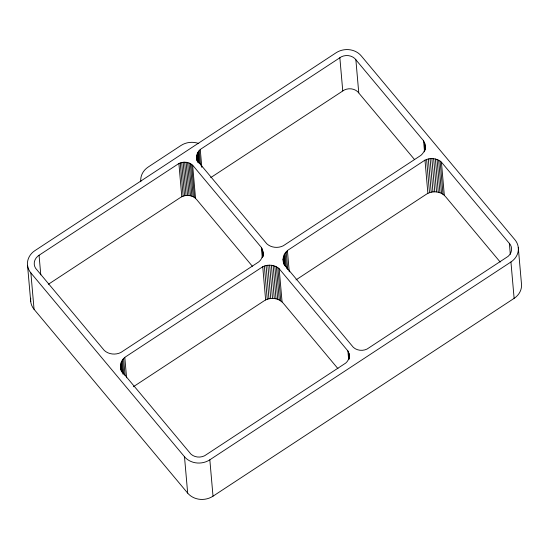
<?xml version="1.0" encoding="UTF-8"?>
<svg xmlns="http://www.w3.org/2000/svg" width="549" height="549" viewBox="0 0 549 549"><rect width="100%" height="100%" fill="white"/><g stroke="black" fill="none" stroke-linecap="round" stroke-linejoin="round"><path stroke-width="0.82" d="M349.212 354.675C349.589 357.852 348.114 361.05 345.698 363.088L204.599 455.773A11.378 9.999 -5 0 1 190.928 454.119L122.173 371.838C119.147 367.219 120.581 360.734 124.795 357.358L262.731 266.739C267.967 264.138 274.768 264.769 279.16 268.729L347.901 350.941L348.965 353.378L349.439 357.227M197.153 160.836C196.178 156.815 196.775 152.155 200.255 149.465L341.279 56.828A11.241 9.875 -5 0 1 354.778 58.469L423.574 140.791L424.851 143.708L425.372 147.811M283.078 259.128L284.279 254.468L287.401 250.529L424.974 160.143C430.21 157.549 437.018 158.174 441.417 162.14L510.247 244.49A11.206 9.848 -5 0 1 508.093 256.383L367.103 349.027C362.724 351.202 357.028 350.674 353.357 347.359L284.732 265.229L283.449 262.285L283.078 259.128L283.373 262.532M197.002 159.135L198.065 161.557L266.848 243.831C271.227 247.777 278.007 248.402 283.222 245.815L420.939 155.34C423.828 152.897 425.599 149.067 425.152 145.259M39.061 255.258L37.757 256.239A11.309 9.937 -5 0 0 35.575 268.241L104.344 350.509C108.75 354.482 115.578 355.114 120.828 352.506L258.757 261.894C262.964 258.517 264.385 252.053 261.372 247.448L192.63 165.167C188.959 161.852 183.27 161.331 178.892 163.506L39.061 255.258L40.777 274.857M48.401 284.265L180.532 197.455C185.397 194.222 192.651 194.84 196.494 199.39L252.375 266.258M210.734 177.615L344.182 90.057A11.241 9.875 -5 0 1 357.687 91.697L414.584 159.608M133.366 386.736L264.124 300.831C269.943 296.968 278.611 297.702 283.209 303.144L337.964 368.66M296 279.887L426.36 194.243C432.187 190.373 440.861 191.114 445.465 196.556L500.214 262.065M30.874 272.928L184.491 456.734A18.158 15.962 -5 0 0 209.835 459.808L510.941 261.983A17.993 15.811 -5 0 0 514.962 239.81L361.201 55.84A18.021 15.839 -5 0 0 336.057 52.793L34.916 250.632A18.09 15.894 -5 0 0 30.874 272.928L34.059 309.313L187.676 493.112A18.158 15.962 -5 0 0 213.012 496.186L514.118 298.361A17.993 15.811 -5 0 0 521.461 283.771L518.277 247.393M509.355 243.248L510.323 254.324M510.941 261.983L514.118 298.361M441.417 162.14L444.326 195.369M440.106 161.097L443.009 194.319M438.644 160.212L441.554 193.44M437.066 159.505L439.969 192.733M435.384 158.99L438.294 192.219M433.641 158.675L436.551 191.903M431.857 158.565L434.767 191.793M430.073 158.661L432.976 191.889M428.309 158.956L431.212 192.184M426.6 159.457L429.503 192.685M424.851 143.708L425.221 147.969M425.05 148.408L425.201 150.11M424.322 142.212L424.995 149.877M423.574 140.791L424.542 151.867M424.974 160.143L427.877 193.372M355.855 59.594L358.765 92.822M339.845 57.652L342.754 90.88M349.274 355.985L349.418 357.687M348.965 353.378L349.411 358.49M349.13 357.303L349.281 359.005M348.526 352.129L349.123 358.943M347.901 350.941L348.642 359.465M287.401 250.529L289.261 271.83M286.166 251.723L287.731 269.614M285.123 253.041L286.461 268.379M284.279 254.468L285.322 266.395M283.648 255.971L284.464 265.345M283.243 257.536L283.84 264.35M279.16 268.729L282.069 301.957M277.849 267.686L280.759 300.914M276.394 266.8L279.297 300.029M274.809 266.1L277.719 299.329M273.134 265.586L276.044 298.814M271.391 265.27L274.301 298.498M269.614 265.16L272.517 298.382M267.823 265.249L270.732 298.478M266.059 265.551L268.969 298.78M264.35 266.045L267.26 299.274M262.937 251.881L263.232 255.999M262.642 250.344L263.163 256.308M262.12 248.855L262.786 256.52M261.372 247.448L262.271 257.673M262.731 266.739L265.634 299.967M200.255 149.465L201.819 167.356M199.239 150.447L200.509 164.926M198.381 151.531L199.424 163.458M197.688 152.704L198.58 162.929M197.166 153.946L197.839 161.612M197.441 160.377L197.592 162.079M196.837 155.23L197.434 162.044M196.7 156.534L197.07 160.795M192.63 165.167L195.54 198.395M191.539 164.295L194.442 197.523M190.318 163.561L193.221 196.782M188.993 162.971L191.903 196.199M187.593 162.538L190.496 195.767M186.132 162.278L189.041 195.499M184.642 162.181L187.552 195.41M209.835 459.808L213.012 496.186M183.153 162.264L186.056 195.485M181.678 162.511L184.581 195.739M180.25 162.929L183.153 196.151M178.892 163.506L181.794 196.727M184.491 456.734L187.676 493.112M124.795 357.358L126.586 377.801M123.587 358.531L125.076 375.571M122.551 359.828L123.82 374.315M121.72 361.235L122.839 374.013M121.096 362.717L121.919 372.092M120.705 364.261L121.295 371.076M120.533 365.826L120.91 370.088M27.539 265.304L30.723 301.682M34.059 309.313A18.09 15.894 -5 0 1 30.744 298.217M140.805 181.753A18.179 15.976 -5 0 1 148.223 167.013L180.944 145.512A17.925 15.756 -5 0 1 198.765 143.543"/></g></svg>
